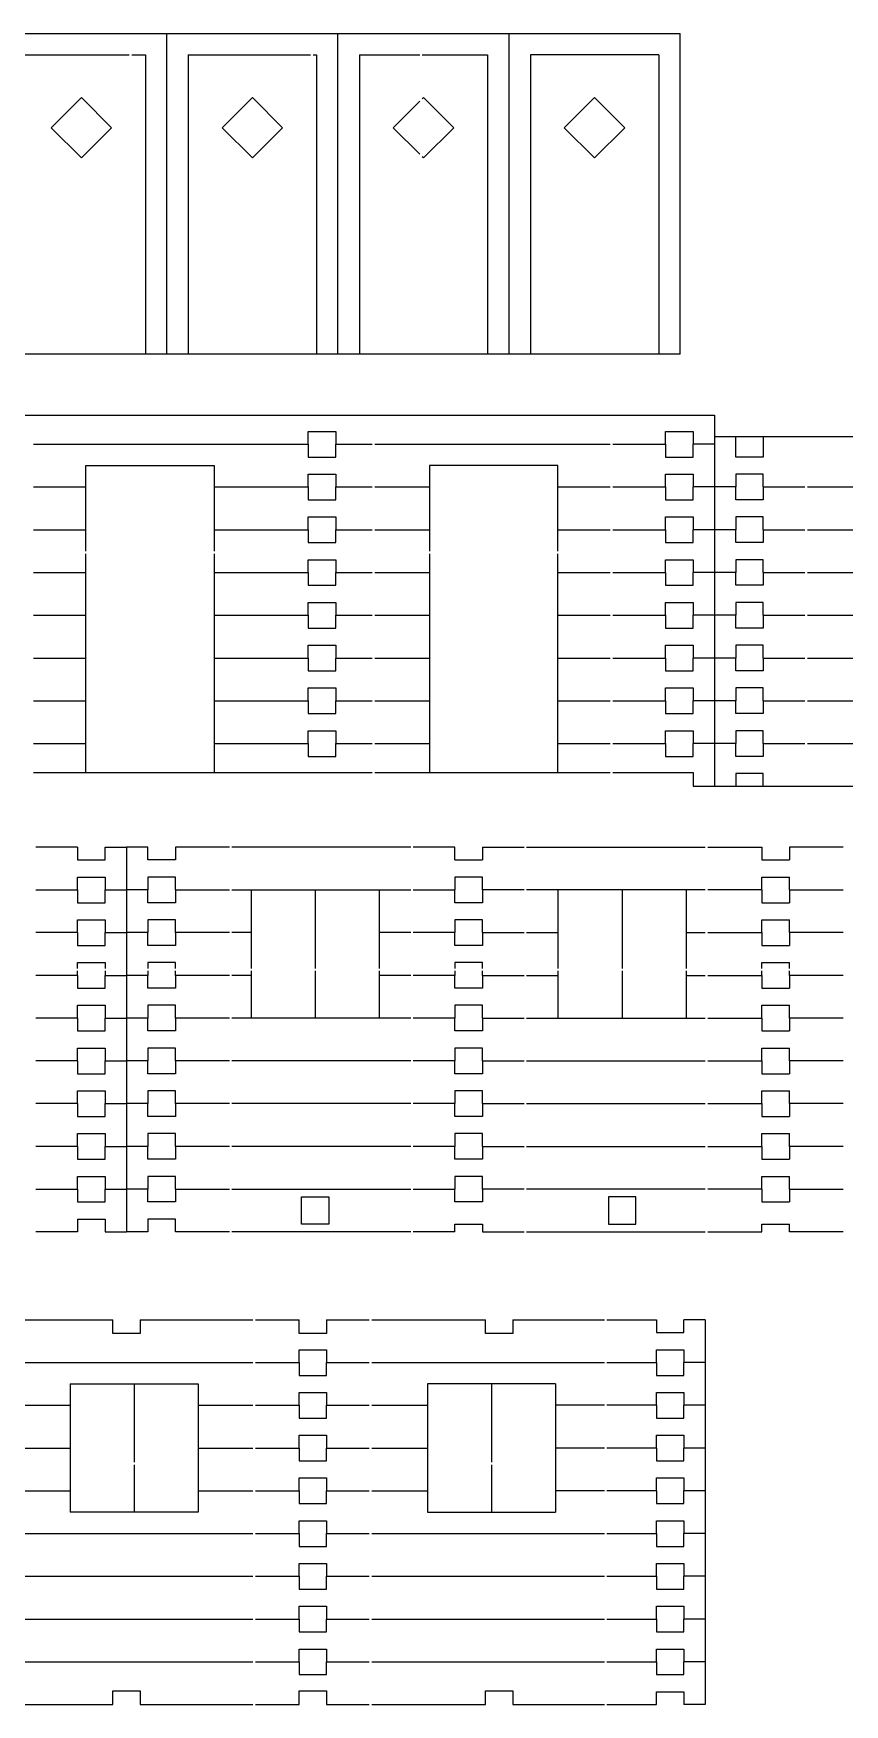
# Model space of a CAD drawing. Extents: x 65 to 444, y -9 to 186.
# Drawn here: x 170.4 to 265.2, y -9.1 to 186.3 of the extents above; entities that cross this region are included whole.
import ezdxf

# ---------------------------------------------------------------- set-up
doc = ezdxf.new("R2010")
doc.units = 0
doc.layers.get('0').update_dxf_attribs({"linetype": 'CONTINUOUS'})

msp = doc.modelspace()

# ---------------------------------------------------------------- linework, layer by layer
for p, q in [((66.01, 186.27), (246.01, 186.27)), ((186.01, 148.77), (186.01, 186.27)), ((206.01, 148.77), (206.01, 186.27)), ((226.01, 148.77), (226.01, 186.27)), ((246.01, 148.77), (246.01, 186.27)), ((168.51, 183.77), (181.59, 183.77)), ((181.89, 183.77), (183.51, 183.77)), ((183.51, 183.77), (183.51, 148.77)), ((188.51, 183.77), (188.51, 148.77)), ((188.51, 183.77), (202.79, 183.77)), ((203.09, 183.77), (203.51, 183.77)), ((203.51, 183.77), (203.51, 148.77)), ((208.51, 183.77), (215.57, 183.77)), ((208.51, 183.77), (208.51, 148.77)), ((215.87, 183.77), (223.51, 183.77)), ((223.51, 183.77), (223.51, 148.77)), ((228.51, 183.77), (228.51, 148.77)), ((243.51, 183.77), (228.51, 183.77)), ((243.51, 183.77), (243.51, 148.77)), ((172.47, 175.23), (176.01, 178.77)), ((176.01, 178.77), (179.54, 175.23)), ((192.47, 175.23), (196.01, 178.77)), ((196.01, 178.77), (199.54, 175.23)), ((212.47, 175.23), (215.57, 178.33)), ((215.87, 178.63), (216.01, 178.77)), ((216.01, 178.77), (219.54, 175.23)), ((236.01, 178.77), (232.47, 175.23)), ((239.54, 175.23), (236.01, 178.77)), ((176.01, 171.7), (172.47, 175.23)), ((179.54, 175.23), (176.01, 171.7)), ((196.01, 171.7), (192.47, 175.23)), ((199.54, 175.23), (196.01, 171.7)), ((215.57, 172.13), (212.47, 175.23)), ((219.54, 175.23), (216.01, 171.7)), ((232.47, 175.23), (236.01, 171.7)), ((236.01, 171.7), (239.54, 175.23)), ((216.01, 171.7), (215.87, 171.83)), ((246.01, 148.77), (166.01, 148.77)), ((66.46, 141.63), (250.02, 141.63)), ((250.02, 141.63), (250.02, 98.23)), ((202.52, 138.23), (202.52, 139.73)), ((202.52, 139.73), (205.74, 139.73)), ((205.74, 139.73), (205.74, 138.23)), ((244.3, 138.23), (244.3, 139.73)), ((244.3, 139.73), (247.52, 139.73)), ((247.52, 139.73), (247.52, 138.23)), ((250.02, 139.13), (330.02, 139.13)), ((252.52, 136.73), (252.52, 139.13)), ((255.74, 139.13), (255.74, 136.73)), ((170.4, 138.23), (202.52, 138.23)), ((202.52, 138.23), (202.52, 136.73)), ((205.74, 136.73), (205.74, 138.23)), ((205.74, 138.23), (210.02, 138.23)), ((210.32, 138.23), (237.83, 138.23)), ((238.13, 138.23), (244.3, 138.23)), ((244.3, 138.23), (244.3, 136.73)), ((247.52, 136.73), (247.52, 138.23)), ((250.02, 138.23), (247.52, 138.23)), ((176.54, 135.73), (191.54, 135.73)), ((176.54, 125.72), (176.54, 135.73)), ((191.54, 135.73), (191.54, 125.72)), ((202.52, 136.73), (205.74, 136.73)), ((231.71, 135.73), (216.71, 135.73)), ((216.71, 135.73), (216.71, 125.72)), ((231.71, 125.72), (231.71, 135.73)), ((244.3, 136.73), (247.52, 136.73)), ((255.74, 136.73), (252.52, 136.73)), ((170.4, 133.23), (176.54, 133.23)), ((191.54, 133.23), (202.52, 133.23)), ((202.52, 133.23), (202.52, 134.73)), ((202.52, 134.73), (205.74, 134.73)), ((202.52, 133.23), (202.52, 131.73)), ((205.74, 134.73), (205.74, 133.23)), ((205.74, 131.73), (205.74, 133.23)), ((205.74, 133.23), (210.02, 133.23)), ((210.32, 133.23), (216.71, 133.23)), ((231.71, 133.23), (237.83, 133.23)), ((238.13, 133.23), (244.3, 133.23)), ((244.3, 133.23), (244.3, 134.73)), ((244.3, 134.73), (247.52, 134.73)), ((244.3, 133.23), (244.3, 131.73)), ((247.52, 134.73), (247.52, 133.23)), ((247.52, 131.73), (247.52, 133.23)), ((250.02, 133.23), (247.52, 133.23)), ((252.52, 133.23), (250.02, 133.23)), ((255.74, 134.73), (252.52, 134.73)), ((252.52, 134.73), (252.52, 133.23)), ((252.52, 131.73), (252.52, 133.23)), ((255.74, 133.23), (255.74, 134.73)), ((255.74, 133.23), (255.74, 131.73)), ((255.74, 133.23), (260.61, 133.23)), ((260.91, 133.23), (281.81, 133.23)), ((202.52, 131.73), (205.74, 131.73)), ((244.3, 131.73), (247.52, 131.73)), ((255.74, 131.73), (252.52, 131.73)), ((202.52, 128.23), (202.52, 129.73)), ((202.52, 129.73), (205.74, 129.73)), ((205.74, 129.73), (205.74, 128.23)), ((244.3, 128.23), (244.3, 129.73)), ((244.3, 129.73), (247.52, 129.73)), ((247.52, 129.73), (247.52, 128.23)), ((255.74, 129.73), (252.52, 129.73)), ((252.52, 129.73), (252.52, 128.23)), ((255.74, 128.23), (255.74, 129.73)), ((170.4, 128.23), (176.54, 128.23)), ((191.54, 128.23), (202.52, 128.23)), ((202.52, 128.23), (202.52, 126.73)), ((205.74, 126.73), (205.74, 128.23)), ((205.74, 128.23), (210.02, 128.23)), ((210.32, 128.23), (216.71, 128.23)), ((231.71, 128.23), (237.83, 128.23)), ((238.13, 128.23), (244.3, 128.23)), ((244.3, 128.23), (244.3, 126.73)), ((247.52, 126.73), (247.52, 128.23)), ((250.02, 128.23), (247.52, 128.23)), ((252.52, 128.23), (250.02, 128.23)), ((252.52, 126.73), (252.52, 128.23)), ((255.74, 128.23), (255.74, 126.73)), ((255.74, 128.23), (260.61, 128.23)), ((260.91, 128.23), (281.81, 128.23)), ((176.54, 99.83), (176.54, 125.42)), ((191.54, 125.42), (191.54, 99.83)), ((202.52, 126.73), (205.74, 126.73)), ((216.71, 125.42), (216.71, 99.83)), ((231.71, 99.83), (231.71, 125.42)), ((244.3, 126.73), (247.52, 126.73)), ((255.74, 126.73), (252.52, 126.73)), ((170.4, 123.23), (176.54, 123.23)), ((191.54, 123.23), (202.52, 123.23)), ((202.52, 123.23), (202.52, 124.73)), ((202.52, 124.73), (205.74, 124.73)), ((202.52, 123.23), (202.52, 121.73)), ((205.74, 124.73), (205.74, 123.23)), ((205.74, 121.73), (205.74, 123.23)), ((205.74, 123.23), (210.02, 123.23)), ((210.32, 123.23), (216.71, 123.23)), ((231.71, 123.23), (237.83, 123.23)), ((238.13, 123.23), (244.3, 123.23)), ((244.3, 123.23), (244.3, 124.73)), ((244.3, 124.73), (247.52, 124.73)), ((244.3, 123.23), (244.3, 121.73)), ((247.52, 124.73), (247.52, 123.23)), ((247.52, 121.73), (247.52, 123.23)), ((250.02, 123.23), (247.52, 123.23)), ((252.52, 123.23), (250.02, 123.23)), ((255.74, 124.73), (252.52, 124.73)), ((252.52, 124.73), (252.52, 123.23)), ((252.52, 121.73), (252.52, 123.23)), ((255.74, 123.23), (255.74, 124.73)), ((255.74, 123.23), (255.74, 121.73)), ((255.74, 123.23), (260.61, 123.23)), ((260.91, 123.23), (281.81, 123.23)), ((202.52, 121.73), (205.74, 121.73)), ((244.3, 121.73), (247.52, 121.73)), ((255.74, 121.73), (252.52, 121.73)), ((202.52, 118.23), (202.52, 119.73)), ((202.52, 119.73), (205.74, 119.73)), ((205.74, 119.73), (205.74, 118.23)), ((244.3, 118.23), (244.3, 119.73)), ((244.3, 119.73), (247.52, 119.73)), ((247.52, 119.73), (247.52, 118.23)), ((255.74, 119.73), (252.52, 119.73)), ((252.52, 119.73), (252.52, 118.23)), ((255.74, 118.23), (255.74, 119.73)), ((170.4, 118.23), (176.54, 118.23)), ((191.54, 118.23), (202.52, 118.23)), ((202.52, 118.23), (202.52, 116.73)), ((205.74, 116.73), (205.74, 118.23)), ((205.74, 118.23), (210.02, 118.23)), ((210.32, 118.23), (216.71, 118.23)), ((231.71, 118.23), (237.83, 118.23)), ((238.13, 118.23), (244.3, 118.23)), ((244.3, 118.23), (244.3, 116.73)), ((247.52, 116.73), (247.52, 118.23)), ((250.02, 118.23), (247.52, 118.23)), ((252.52, 118.23), (250.02, 118.23)), ((252.52, 116.73), (252.52, 118.23)), ((255.74, 118.23), (255.74, 116.73)), ((255.74, 118.23), (260.61, 118.23)), ((260.91, 118.23), (281.81, 118.23)), ((202.52, 116.73), (205.74, 116.73)), ((244.3, 116.73), (247.52, 116.73)), ((255.74, 116.73), (252.52, 116.73)), ((202.52, 113.23), (202.52, 114.73)), ((202.52, 114.73), (205.74, 114.73)), ((205.74, 114.73), (205.74, 113.23)), ((244.3, 113.23), (244.3, 114.73)), ((244.3, 114.73), (247.52, 114.73)), ((247.52, 114.73), (247.52, 113.23)), ((255.74, 114.73), (252.52, 114.73)), ((252.52, 114.73), (252.52, 113.23)), ((255.74, 113.23), (255.74, 114.73)), ((170.4, 113.23), (176.54, 113.23)), ((191.54, 113.23), (202.52, 113.23)), ((202.52, 113.23), (202.52, 111.73)), ((202.52, 111.73), (205.74, 111.73)), ((205.74, 111.73), (205.74, 113.23)), ((205.74, 113.23), (210.02, 113.23)), ((210.32, 113.23), (216.71, 113.23)), ((231.71, 113.23), (237.83, 113.23)), ((238.13, 113.23), (244.3, 113.23)), ((244.3, 113.23), (244.3, 111.73)), ((244.3, 111.73), (247.52, 111.73)), ((247.52, 111.73), (247.52, 113.23)), ((250.02, 113.23), (247.52, 113.23)), ((252.52, 113.23), (250.02, 113.23)), ((252.52, 111.73), (252.52, 113.23)), ((255.74, 111.73), (252.52, 111.73)), ((255.74, 113.23), (255.74, 111.73)), ((255.74, 113.23), (260.61, 113.23)), ((260.91, 113.23), (281.81, 113.23)), ((202.52, 108.23), (202.52, 109.73)), ((202.52, 109.73), (205.74, 109.73)), ((205.74, 109.73), (205.74, 108.23)), ((244.3, 108.23), (244.3, 109.73)), ((244.3, 109.73), (247.52, 109.73)), ((247.52, 109.73), (247.52, 108.23)), ((255.74, 109.73), (252.52, 109.73)), ((252.52, 109.73), (252.52, 108.23)), ((255.74, 108.23), (255.74, 109.73)), ((170.4, 108.23), (176.54, 108.23)), ((191.54, 108.23), (202.52, 108.23)), ((202.52, 108.23), (202.52, 106.73)), ((205.74, 106.73), (205.74, 108.23)), ((205.74, 108.23), (210.02, 108.23)), ((210.32, 108.23), (216.71, 108.23)), ((231.71, 108.23), (237.83, 108.23)), ((238.13, 108.23), (244.3, 108.23)), ((244.3, 108.23), (244.3, 106.73)), ((247.52, 106.73), (247.52, 108.23)), ((250.02, 108.23), (247.52, 108.23)), ((252.52, 108.23), (250.02, 108.23)), ((252.52, 106.73), (252.52, 108.23)), ((255.74, 108.23), (255.74, 106.73)), ((255.74, 108.23), (260.61, 108.23)), ((260.91, 108.23), (281.81, 108.23)), ((202.52, 106.73), (205.74, 106.73)), ((244.3, 106.73), (247.52, 106.73)), ((255.74, 106.73), (252.52, 106.73)), ((202.52, 103.23), (202.52, 104.73)), ((202.52, 104.73), (205.74, 104.73)), ((205.74, 104.73), (205.74, 103.23)), ((244.3, 103.23), (244.3, 104.73)), ((244.3, 104.73), (247.52, 104.73)), ((247.52, 104.73), (247.52, 103.23)), ((255.74, 104.73), (252.52, 104.73)), ((252.52, 104.73), (252.52, 103.23)), ((255.74, 103.23), (255.74, 104.73)), ((170.4, 103.23), (176.54, 103.23)), ((191.54, 103.23), (202.52, 103.23)), ((202.52, 103.23), (202.52, 101.73)), ((202.52, 101.73), (205.74, 101.73)), ((205.74, 101.73), (205.74, 103.23)), ((205.74, 103.23), (210.02, 103.23)), ((210.32, 103.23), (216.71, 103.23)), ((231.71, 103.23), (237.83, 103.23)), ((238.13, 103.23), (244.3, 103.23)), ((244.3, 103.23), (244.3, 101.73)), ((244.3, 101.73), (247.52, 101.73)), ((247.52, 101.73), (247.52, 103.23)), ((250.02, 103.23), (247.52, 103.23)), ((252.52, 103.23), (250.02, 103.23)), ((252.52, 101.73), (252.52, 103.23)), ((255.74, 101.73), (252.52, 101.73)), ((255.74, 103.23), (255.74, 101.73)), ((255.74, 103.23), (260.61, 103.23)), ((260.91, 103.23), (281.81, 103.23)), ((170.4, 99.83), (176.54, 99.83)), ((176.54, 99.83), (210.02, 99.83)), ((210.32, 99.83), (231.71, 99.83)), ((231.71, 99.83), (237.83, 99.83)), ((238.13, 99.83), (247.52, 99.83)), ((247.52, 99.83), (247.52, 98.23)), ((255.74, 99.73), (252.52, 99.73)), ((252.52, 99.73), (252.52, 98.23)), ((255.74, 98.23), (255.74, 99.73)), ((247.52, 98.23), (250.02, 98.23)), ((250.02, 98.23), (330.02, 98.23)), ((175.57, 91.12), (170.7, 91.12)), ((175.57, 91.12), (175.57, 89.62)), ((178.79, 89.62), (178.79, 91.12)), ((178.79, 91.12), (181.29, 91.12)), ((183.79, 91.12), (181.29, 91.12)), ((181.29, 91.12), (181.29, 46.12)), ((183.79, 89.62), (183.79, 91.12)), ((187.01, 91.12), (187.01, 89.62)), ((193.31, 91.12), (187.01, 91.12)), ((214.51, 91.12), (193.61, 91.12)), ((219.68, 91.12), (214.81, 91.12)), ((219.68, 89.62), (219.68, 91.12)), ((222.9, 91.12), (222.9, 89.62)), ((222.9, 91.12), (227.77, 91.12)), ((228.07, 91.12), (248.96, 91.12)), ((249.26, 91.12), (255.57, 91.12)), ((255.57, 91.12), (255.57, 89.62)), ((258.79, 91.12), (258.79, 89.62)), ((265.09, 91.12), (258.79, 91.12)), ((175.57, 89.62), (178.79, 89.62)), ((187.01, 89.62), (183.79, 89.62)), ((219.68, 89.62), (222.9, 89.62)), ((255.57, 89.62), (258.79, 89.62)), ((170.7, 86.12), (175.57, 86.12)), ((175.57, 86.12), (175.57, 87.62)), ((175.57, 87.62), (178.79, 87.62)), ((175.57, 86.12), (175.57, 84.62)), ((178.79, 87.62), (178.79, 86.12)), ((178.79, 84.62), (178.79, 86.12)), ((178.79, 86.12), (181.29, 86.12)), ((183.79, 86.12), (181.29, 86.12)), ((187.01, 87.62), (183.79, 87.62)), ((183.79, 87.62), (183.79, 86.12)), ((183.79, 84.62), (183.79, 86.12)), ((187.01, 86.12), (187.01, 87.62)), ((187.01, 86.12), (193.31, 86.12)), ((187.01, 86.12), (187.01, 84.62)), ((193.61, 86.12), (214.51, 86.12)), ((195.84, 86.12), (195.84, 76.94)), ((203.34, 86.12), (203.34, 76.94)), ((210.84, 86.12), (210.84, 76.94)), ((214.81, 86.12), (219.68, 86.12)), ((222.9, 87.62), (219.68, 87.62)), ((219.68, 87.62), (219.68, 86.12)), ((219.68, 84.62), (219.68, 86.12)), ((222.9, 86.12), (222.9, 87.62)), ((222.9, 86.12), (222.9, 84.62)), ((227.77, 86.12), (222.9, 86.12)), ((248.96, 86.12), (228.07, 86.12)), ((231.73, 86.12), (231.73, 76.94)), ((239.23, 86.12), (239.23, 76.94)), ((246.73, 86.12), (246.73, 76.94)), ((255.57, 86.12), (249.26, 86.12)), ((255.57, 86.12), (255.57, 87.62)), ((255.57, 87.62), (258.79, 87.62)), ((255.57, 86.12), (255.57, 84.62)), ((258.79, 86.12), (258.79, 87.62)), ((258.79, 86.12), (265.09, 86.12)), ((258.79, 86.12), (258.79, 84.62)), ((175.57, 84.62), (178.79, 84.62)), ((187.01, 84.62), (183.79, 84.62)), ((222.9, 84.62), (219.68, 84.62)), ((255.57, 84.62), (258.79, 84.62)), ((175.57, 81.12), (175.57, 82.62)), ((175.57, 82.62), (178.79, 82.62)), ((178.79, 82.62), (178.79, 81.12)), ((187.01, 82.62), (183.79, 82.62)), ((183.79, 82.62), (183.79, 81.12)), ((187.01, 81.12), (187.01, 82.62)), ((222.9, 82.62), (219.68, 82.62)), ((219.68, 82.62), (219.68, 81.12)), ((222.9, 81.12), (222.9, 82.62)), ((255.57, 81.12), (255.57, 82.62)), ((255.57, 82.62), (258.79, 82.62)), ((258.79, 81.12), (258.79, 82.62)), ((175.57, 81.12), (170.7, 81.12)), ((175.57, 81.12), (175.57, 79.62)), ((178.79, 79.62), (178.79, 81.12)), ((178.79, 81.12), (181.29, 81.12)), ((183.79, 81.12), (181.29, 81.12)), ((183.79, 79.62), (183.79, 81.12)), ((187.01, 81.12), (187.01, 79.62)), ((193.31, 81.12), (187.01, 81.12)), ((195.84, 81.12), (193.61, 81.12)), ((214.51, 81.12), (210.84, 81.12)), ((219.68, 81.12), (214.81, 81.12)), ((219.68, 79.62), (219.68, 81.12)), ((222.9, 81.12), (222.9, 79.62)), ((222.9, 81.12), (227.77, 81.12)), ((228.07, 81.12), (231.73, 81.12)), ((246.73, 81.12), (248.96, 81.12)), ((249.26, 81.12), (255.57, 81.12)), ((255.57, 81.12), (255.57, 79.62)), ((258.79, 81.12), (258.79, 79.62)), ((265.09, 81.12), (258.79, 81.12)), ((175.57, 79.62), (178.79, 79.62)), ((187.01, 79.62), (183.79, 79.62)), ((222.9, 79.62), (219.68, 79.62)), ((255.57, 79.62), (258.79, 79.62)), ((175.57, 76.94), (175.57, 77.62)), ((175.57, 77.62), (178.79, 77.62)), ((175.57, 76.12), (175.57, 76.64)), ((178.79, 77.62), (178.79, 76.94)), ((178.79, 76.64), (178.79, 76.12)), ((187.01, 77.62), (183.79, 77.62)), ((183.79, 77.62), (183.79, 76.94)), ((183.79, 76.64), (183.79, 76.12)), ((187.01, 76.94), (187.01, 77.62)), ((187.01, 76.12), (187.01, 76.64)), ((195.84, 76.64), (195.84, 71.12)), ((203.34, 76.64), (203.34, 71.12)), ((210.84, 76.64), (210.84, 71.12)), ((222.9, 77.62), (219.68, 77.62)), ((219.68, 77.62), (219.68, 76.94)), ((219.68, 76.64), (219.68, 76.12)), ((222.9, 76.94), (222.9, 77.62)), ((222.9, 76.12), (222.9, 76.64)), ((231.73, 76.64), (231.73, 71.12)), ((239.23, 76.64), (239.23, 71.12)), ((246.73, 76.64), (246.73, 71.12)), ((255.57, 77.62), (258.79, 77.62)), ((255.57, 76.94), (255.57, 77.62)), ((255.57, 76.12), (255.57, 76.64)), ((258.79, 76.94), (258.79, 77.62)), ((258.79, 76.12), (258.79, 76.64)), ((175.57, 76.12), (170.7, 76.12)), ((175.57, 76.12), (175.57, 74.62)), ((175.57, 74.62), (178.79, 74.62)), ((178.79, 74.62), (178.79, 76.12)), ((178.79, 76.12), (181.29, 76.12)), ((183.79, 76.12), (181.29, 76.12)), ((183.79, 74.62), (183.79, 76.12)), ((187.01, 74.62), (183.79, 74.62)), ((187.01, 76.12), (187.01, 74.62)), ((193.31, 76.12), (187.01, 76.12)), ((195.84, 76.12), (193.61, 76.12)), ((214.51, 76.12), (210.84, 76.12)), ((219.68, 76.12), (214.81, 76.12)), ((219.68, 74.62), (219.68, 76.12)), ((222.9, 74.62), (219.68, 74.62)), ((222.9, 76.12), (222.9, 74.62)), ((222.9, 76.12), (227.77, 76.12)), ((228.07, 76.12), (231.73, 76.12)), ((246.73, 76.12), (248.96, 76.12)), ((249.26, 76.12), (255.57, 76.12)), ((255.57, 76.12), (255.57, 74.62)), ((255.57, 74.62), (258.79, 74.62)), ((258.79, 76.12), (258.79, 74.62)), ((265.09, 76.12), (258.79, 76.12)), ((175.57, 71.12), (175.57, 72.62)), ((175.57, 72.62), (178.79, 72.62)), ((178.79, 72.62), (178.79, 71.12)), ((187.01, 72.62), (183.79, 72.62)), ((183.79, 72.62), (183.79, 71.12)), ((187.01, 71.12), (187.01, 72.62)), ((222.9, 72.62), (219.68, 72.62)), ((219.68, 72.62), (219.68, 71.12)), ((222.9, 71.12), (222.9, 72.62)), ((255.57, 71.12), (255.57, 72.62)), ((255.57, 72.62), (258.79, 72.62)), ((258.79, 71.12), (258.79, 72.62)), ((175.57, 71.12), (170.7, 71.12)), ((175.57, 71.12), (175.57, 69.62)), ((178.79, 69.62), (178.79, 71.12)), ((178.79, 71.12), (181.29, 71.12)), ((183.79, 71.12), (181.29, 71.12)), ((183.79, 69.62), (183.79, 71.12)), ((187.01, 71.12), (187.01, 69.62)), ((193.31, 71.12), (187.01, 71.12)), ((214.51, 71.12), (193.61, 71.12)), ((219.68, 71.12), (214.81, 71.12)), ((219.68, 69.62), (219.68, 71.12)), ((222.9, 71.12), (222.9, 69.62)), ((222.9, 71.12), (227.77, 71.12)), ((228.07, 71.12), (248.96, 71.12)), ((249.26, 71.12), (255.57, 71.12)), ((255.57, 71.12), (255.57, 69.62)), ((258.79, 71.12), (258.79, 69.62)), ((265.09, 71.12), (258.79, 71.12)), ((175.57, 69.62), (178.79, 69.62)), ((187.01, 69.62), (183.79, 69.62)), ((222.9, 69.62), (219.68, 69.62)), ((255.57, 69.62), (258.79, 69.62)), ((175.57, 66.12), (175.57, 67.62)), ((175.57, 67.62), (178.79, 67.62)), ((178.79, 67.62), (178.79, 66.12)), ((187.01, 67.62), (183.79, 67.62)), ((183.79, 67.62), (183.79, 66.12)), ((187.01, 66.12), (187.01, 67.62)), ((222.9, 67.62), (219.68, 67.62)), ((219.68, 67.62), (219.68, 66.12)), ((222.9, 66.12), (222.9, 67.62)), ((255.57, 66.12), (255.57, 67.62)), ((255.57, 67.62), (258.79, 67.62)), ((258.79, 66.12), (258.79, 67.62)), ((175.57, 66.12), (170.7, 66.12)), ((175.57, 66.12), (175.57, 64.62)), ((175.57, 64.62), (178.79, 64.62)), ((178.79, 64.62), (178.79, 66.12)), ((178.79, 66.12), (181.29, 66.12)), ((183.79, 66.12), (181.29, 66.12)), ((183.79, 64.62), (183.79, 66.12)), ((187.01, 64.62), (183.79, 64.62)), ((187.01, 66.12), (187.01, 64.62)), ((193.31, 66.12), (187.01, 66.12)), ((214.51, 66.12), (193.61, 66.12)), ((219.68, 66.12), (214.81, 66.12)), ((219.68, 64.62), (219.68, 66.12)), ((222.9, 64.62), (219.68, 64.62)), ((222.9, 66.12), (222.9, 64.62)), ((222.9, 66.12), (227.77, 66.12)), ((228.07, 66.12), (248.96, 66.12)), ((249.26, 66.12), (255.57, 66.12)), ((255.57, 66.12), (255.57, 64.62)), ((255.57, 64.62), (258.79, 64.62)), ((258.79, 66.12), (258.79, 64.62)), ((265.09, 66.12), (258.79, 66.12)), ((175.57, 61.12), (175.57, 62.62)), ((175.57, 62.62), (178.79, 62.62)), ((178.79, 62.62), (178.79, 61.12)), ((187.01, 62.62), (183.79, 62.62)), ((183.79, 62.62), (183.79, 61.12)), ((187.01, 61.12), (187.01, 62.62)), ((222.9, 62.62), (219.68, 62.62)), ((219.68, 62.62), (219.68, 61.12)), ((222.9, 61.12), (222.9, 62.62)), ((255.57, 61.12), (255.57, 62.62)), ((255.57, 62.62), (258.79, 62.62)), ((258.79, 61.12), (258.79, 62.62)), ((175.57, 61.12), (170.7, 61.12)), ((175.57, 61.12), (175.57, 59.62)), ((178.79, 59.62), (178.79, 61.12)), ((178.79, 61.12), (181.29, 61.12)), ((183.79, 61.12), (181.29, 61.12)), ((183.79, 59.62), (183.79, 61.12)), ((187.01, 61.12), (187.01, 59.62)), ((193.31, 61.12), (187.01, 61.12)), ((214.51, 61.12), (193.61, 61.12)), ((219.68, 61.12), (214.81, 61.12)), ((219.68, 59.62), (219.68, 61.12)), ((222.9, 61.12), (222.9, 59.62)), ((222.9, 61.12), (227.77, 61.12)), ((228.07, 61.12), (248.96, 61.12)), ((249.26, 61.12), (255.57, 61.12)), ((255.57, 61.12), (255.57, 59.62)), ((258.79, 61.12), (258.79, 59.62)), ((265.09, 61.12), (258.79, 61.12)), ((175.57, 59.62), (178.79, 59.62)), ((187.01, 59.62), (183.79, 59.62)), ((222.9, 59.62), (219.68, 59.62)), ((255.57, 59.62), (258.79, 59.62)), ((175.57, 56.12), (175.57, 57.62)), ((175.57, 57.62), (178.79, 57.62)), ((178.79, 57.62), (178.79, 56.12)), ((187.01, 57.62), (183.79, 57.62)), ((183.79, 57.62), (183.79, 56.12)), ((187.01, 56.12), (187.01, 57.62)), ((222.9, 57.62), (219.68, 57.62)), ((219.68, 57.62), (219.68, 56.12)), ((222.9, 56.12), (222.9, 57.62)), ((255.57, 56.12), (255.57, 57.62)), ((255.57, 57.62), (258.79, 57.62)), ((258.79, 56.12), (258.79, 57.62)), ((175.57, 56.12), (170.7, 56.12)), ((175.57, 56.12), (175.57, 54.62)), ((178.79, 54.62), (178.79, 56.12)), ((178.79, 56.12), (181.29, 56.12)), ((183.79, 56.12), (181.29, 56.12)), ((183.79, 54.62), (183.79, 56.12)), ((187.01, 56.12), (187.01, 54.62)), ((193.31, 56.12), (187.01, 56.12)), ((214.51, 56.12), (193.61, 56.12)), ((219.68, 56.12), (214.81, 56.12)), ((219.68, 54.62), (219.68, 56.12)), ((222.9, 56.12), (222.9, 54.62)), ((222.9, 56.12), (227.77, 56.12)), ((228.07, 56.12), (248.96, 56.12)), ((249.26, 56.12), (255.57, 56.12)), ((255.57, 56.12), (255.57, 54.62)), ((258.79, 56.12), (258.79, 54.62)), ((265.09, 56.12), (258.79, 56.12)), ((175.57, 54.62), (178.79, 54.62)), ((187.01, 54.62), (183.79, 54.62)), ((222.9, 54.62), (219.68, 54.62)), ((255.57, 54.62), (258.79, 54.62)), ((170.7, 51.12), (175.57, 51.12)), ((175.57, 51.12), (175.57, 52.62)), ((175.57, 52.62), (178.79, 52.62)), ((175.57, 51.12), (175.57, 49.62)), ((178.79, 52.62), (178.79, 51.12)), ((178.79, 51.12), (181.29, 51.12)), ((178.79, 49.62), (178.79, 51.12)), ((183.79, 51.12), (181.29, 51.12)), ((187.01, 52.62), (183.79, 52.62)), ((183.79, 52.62), (183.79, 51.12)), ((183.79, 49.62), (183.79, 51.12)), ((187.01, 51.12), (187.01, 52.62)), ((187.01, 51.12), (193.31, 51.12)), ((187.01, 51.12), (187.01, 49.62)), ((193.61, 51.12), (214.51, 51.12)), ((214.81, 51.12), (219.68, 51.12)), ((222.9, 52.62), (219.68, 52.62)), ((219.68, 52.62), (219.68, 51.12)), ((219.68, 49.62), (219.68, 51.12)), ((222.9, 51.12), (222.9, 52.62)), ((222.9, 51.12), (222.9, 49.62)), ((227.77, 51.12), (222.9, 51.12)), ((248.96, 51.12), (228.07, 51.12)), ((255.57, 51.12), (249.26, 51.12)), ((255.57, 51.12), (255.57, 52.62)), ((255.57, 52.62), (258.79, 52.62)), ((255.57, 51.12), (255.57, 49.62)), ((258.79, 51.12), (258.79, 52.62)), ((258.79, 51.12), (265.09, 51.12)), ((258.79, 51.12), (258.79, 49.62)), ((175.57, 49.62), (178.79, 49.62)), ((187.01, 49.62), (183.79, 49.62)), ((201.74, 50.22), (204.94, 50.22)), ((201.74, 47.02), (201.74, 50.22)), ((204.94, 50.22), (204.94, 47.02)), ((222.9, 49.62), (219.68, 49.62)), ((240.83, 50.22), (237.63, 50.22)), ((237.63, 50.22), (237.63, 47.02)), ((240.83, 47.02), (240.83, 50.22)), ((255.57, 49.62), (258.79, 49.62)), ((175.57, 47.62), (178.79, 47.62)), ((175.57, 47.62), (175.57, 46.12)), ((178.79, 47.62), (178.79, 46.12)), ((187.01, 47.62), (183.79, 47.62)), ((183.79, 47.62), (183.79, 46.12)), ((187.01, 46.12), (187.01, 47.62)), ((204.94, 47.02), (201.74, 47.02)), ((219.68, 46.12), (219.68, 47.02)), ((219.68, 47.02), (222.9, 47.02)), ((222.9, 47.02), (222.9, 46.12)), ((237.63, 47.02), (240.83, 47.02)), ((255.57, 46.12), (255.57, 47.02)), ((255.57, 47.02), (258.79, 47.02)), ((258.79, 46.12), (258.79, 47.02)), ((175.57, 46.12), (170.7, 46.12)), ((178.79, 46.12), (181.29, 46.12)), ((183.79, 46.12), (181.29, 46.12)), ((193.31, 46.12), (187.01, 46.12)), ((214.51, 46.12), (193.61, 46.12)), ((219.68, 46.12), (214.81, 46.12)), ((222.9, 46.12), (227.77, 46.12)), ((228.07, 46.12), (248.96, 46.12)), ((249.26, 46.12), (255.57, 46.12)), ((265.09, 46.12), (258.79, 46.12)), ((168.85, 35.85), (179.68, 35.85)), ((179.68, 34.25), (179.68, 35.85)), ((182.88, 35.85), (182.88, 34.25)), ((182.88, 35.85), (196.06, 35.85)), ((196.36, 35.85), (201.47, 35.85)), ((201.47, 34.25), (201.47, 35.85)), ((204.67, 35.85), (204.67, 34.25)), ((204.67, 35.85), (209.67, 35.85)), ((209.97, 35.85), (223.26, 35.85)), ((223.26, 34.25), (223.26, 35.85)), ((226.46, 35.85), (226.46, 34.25)), ((226.46, 35.85), (237.16, 35.85)), ((237.46, 35.85), (243.24, 35.85)), ((243.24, 35.85), (243.24, 34.35)), ((246.46, 34.35), (246.46, 35.85)), ((248.96, 35.85), (246.46, 35.85)), ((248.96, 35.85), (248.96, -9.15)), ((182.88, 34.25), (179.68, 34.25)), ((204.67, 34.25), (201.47, 34.25)), ((226.46, 34.25), (223.26, 34.25)), ((243.24, 34.35), (246.46, 34.35)), ((201.46, 30.85), (201.46, 32.35)), ((201.46, 32.35), (204.68, 32.35)), ((204.68, 32.35), (204.68, 30.85)), ((243.24, 30.85), (243.24, 32.35)), ((243.24, 32.35), (246.46, 32.35)), ((246.46, 32.35), (246.46, 30.85)), ((168.85, 30.85), (196.06, 30.85)), ((196.36, 30.85), (201.46, 30.85)), ((201.46, 30.85), (201.46, 29.35)), ((201.46, 29.35), (204.68, 29.35)), ((204.68, 29.35), (204.68, 30.85)), ((204.68, 30.85), (209.67, 30.85)), ((209.97, 30.85), (237.16, 30.85)), ((237.46, 30.85), (243.24, 30.85)), ((243.24, 30.85), (243.24, 29.35)), ((243.24, 29.35), (246.46, 29.35)), ((246.46, 29.35), (246.46, 30.85)), ((248.96, 30.85), (246.46, 30.85)), ((174.68, 28.35), (189.68, 28.35)), ((174.68, 28.35), (174.68, 13.35)), ((182.18, 28.35), (182.18, 19.18)), ((189.68, 28.35), (189.68, 13.35)), ((231.46, 28.35), (216.46, 28.35)), ((216.46, 28.35), (216.46, 13.35)), ((223.96, 28.35), (223.96, 19.18)), ((231.46, 28.35), (231.46, 13.35)), ((168.85, 25.85), (174.68, 25.85)), ((189.68, 25.85), (196.06, 25.85)), ((196.36, 25.85), (201.46, 25.85)), ((201.46, 25.85), (201.46, 27.35)), ((201.46, 27.35), (204.68, 27.35)), ((201.46, 25.85), (201.46, 24.35)), ((204.68, 27.35), (204.68, 25.85)), ((204.68, 24.35), (204.68, 25.85)), ((204.68, 25.85), (209.67, 25.85)), ((209.97, 25.85), (216.46, 25.85)), ((237.16, 25.85), (231.46, 25.85)), ((243.24, 25.85), (237.46, 25.85)), ((243.24, 25.85), (243.24, 27.35)), ((243.24, 27.35), (246.46, 27.35)), ((243.24, 25.85), (243.24, 24.35)), ((246.46, 27.35), (246.46, 25.85)), ((246.46, 24.35), (246.46, 25.85)), ((248.96, 25.85), (246.46, 25.85)), ((201.46, 24.35), (204.68, 24.35)), ((243.24, 24.35), (246.46, 24.35)), ((201.46, 20.85), (201.46, 22.35)), ((201.46, 22.35), (204.68, 22.35)), ((204.68, 22.35), (204.68, 20.85)), ((243.24, 20.85), (243.24, 22.35)), ((243.24, 22.35), (246.46, 22.35)), ((246.46, 22.35), (246.46, 20.85)), ((168.85, 20.85), (174.68, 20.85)), ((189.68, 20.85), (196.06, 20.85)), ((196.36, 20.85), (201.46, 20.85)), ((201.46, 20.85), (201.46, 19.35)), ((204.68, 19.35), (204.68, 20.85)), ((204.68, 20.85), (209.67, 20.85)), ((209.97, 20.85), (216.46, 20.85)), ((237.16, 20.85), (231.46, 20.85)), ((243.24, 20.85), (237.46, 20.85)), ((243.24, 20.85), (243.24, 19.35)), ((246.46, 19.35), (246.46, 20.85)), ((248.96, 20.85), (246.46, 20.85)), ((182.18, 18.88), (182.18, 13.35)), ((201.46, 19.35), (204.68, 19.35)), ((223.96, 18.88), (223.96, 13.35)), ((243.24, 19.35), (246.46, 19.35)), ((168.85, 15.85), (174.68, 15.85)), ((189.68, 15.85), (196.06, 15.85)), ((196.36, 15.85), (201.46, 15.85)), ((201.46, 15.85), (201.46, 17.35)), ((201.46, 17.35), (204.68, 17.35)), ((201.46, 15.85), (201.46, 14.35)), ((204.68, 17.35), (204.68, 15.85)), ((204.68, 14.35), (204.68, 15.85)), ((204.68, 15.85), (209.67, 15.85)), ((209.97, 15.85), (216.46, 15.85)), ((237.16, 15.85), (231.46, 15.85)), ((243.24, 15.85), (237.46, 15.85)), ((243.24, 15.85), (243.24, 17.35)), ((243.24, 17.35), (246.46, 17.35)), ((243.24, 15.85), (243.24, 14.35)), ((246.46, 17.35), (246.46, 15.85)), ((246.46, 14.35), (246.46, 15.85)), ((248.96, 15.85), (246.46, 15.85)), ((201.46, 14.35), (204.68, 14.35)), ((243.24, 14.35), (246.46, 14.35)), ((189.68, 13.35), (174.68, 13.35)), ((201.46, 10.85), (201.46, 12.35)), ((201.46, 12.35), (204.68, 12.35)), ((204.68, 12.35), (204.68, 10.85)), ((216.46, 13.35), (231.46, 13.35)), ((243.24, 10.85), (243.24, 12.35)), ((243.24, 12.35), (246.46, 12.35)), ((246.46, 12.35), (246.46, 10.85)), ((168.85, 10.85), (196.06, 10.85)), ((196.36, 10.85), (201.46, 10.85)), ((201.46, 10.85), (201.46, 9.35)), ((204.68, 9.35), (204.68, 10.85)), ((204.68, 10.85), (209.67, 10.85)), ((209.97, 10.85), (237.16, 10.85)), ((237.46, 10.85), (243.24, 10.85)), ((243.24, 10.85), (243.24, 9.35)), ((246.46, 9.35), (246.46, 10.85)), ((248.96, 10.85), (246.46, 10.85)), ((201.46, 9.35), (204.68, 9.35)), ((243.24, 9.35), (246.46, 9.35)), ((201.46, 5.85), (201.46, 7.35)), ((201.46, 7.35), (204.68, 7.35)), ((204.68, 7.35), (204.68, 5.85)), ((243.24, 5.85), (243.24, 7.35)), ((243.24, 7.35), (246.46, 7.35)), ((246.46, 7.35), (246.46, 5.85)), ((168.85, 5.85), (196.06, 5.85)), ((196.36, 5.85), (201.46, 5.85)), ((201.46, 5.85), (201.46, 4.35)), ((201.46, 4.35), (204.68, 4.35)), ((204.68, 4.35), (204.68, 5.85)), ((204.68, 5.85), (209.67, 5.85)), ((209.97, 5.85), (237.16, 5.85)), ((237.46, 5.85), (243.24, 5.85)), ((243.24, 5.85), (243.24, 4.35)), ((243.24, 4.35), (246.46, 4.35)), ((246.46, 4.35), (246.46, 5.85)), ((248.96, 5.85), (246.46, 5.85)), ((201.46, 0.85), (201.46, 2.35)), ((201.46, 2.35), (204.68, 2.35)), ((204.68, 2.35), (204.68, 0.85)), ((243.24, 0.85), (243.24, 2.35)), ((243.24, 2.35), (246.46, 2.35)), ((246.46, 2.35), (246.46, 0.85)), ((168.85, 0.85), (196.06, 0.85)), ((196.36, 0.85), (201.46, 0.85)), ((201.46, 0.85), (201.46, -0.65)), ((204.68, -0.65), (204.68, 0.85)), ((204.68, 0.85), (209.67, 0.85)), ((209.97, 0.85), (237.16, 0.85)), ((237.46, 0.85), (243.24, 0.85)), ((243.24, 0.85), (243.24, -0.65)), ((246.46, -0.65), (246.46, 0.85)), ((248.96, 0.85), (246.46, 0.85)), ((201.46, -0.65), (204.68, -0.65)), ((243.24, -0.65), (246.46, -0.65)), ((201.46, -4.15), (201.46, -2.65)), ((201.46, -2.65), (204.68, -2.65)), ((204.68, -2.65), (204.68, -4.15)), ((243.24, -4.15), (243.24, -2.65)), ((243.24, -2.65), (246.46, -2.65)), ((246.46, -2.65), (246.46, -4.15)), ((168.85, -4.15), (196.06, -4.15)), ((196.36, -4.15), (201.46, -4.15)), ((201.46, -4.15), (201.46, -5.65)), ((201.46, -5.65), (204.68, -5.65)), ((204.68, -5.65), (204.68, -4.15)), ((204.68, -4.15), (209.67, -4.15)), ((209.97, -4.15), (237.16, -4.15)), ((237.46, -4.15), (243.24, -4.15)), ((243.24, -4.15), (243.24, -5.65)), ((243.24, -5.65), (246.46, -5.65)), ((246.46, -5.65), (246.46, -4.15)), ((248.96, -4.15), (246.46, -4.15)), ((179.68, -7.55), (182.88, -7.55)), ((179.68, -9.15), (179.68, -7.55)), ((182.88, -7.55), (182.88, -9.15)), ((201.47, -7.55), (204.67, -7.55)), ((201.47, -9.15), (201.47, -7.55)), ((204.67, -7.55), (204.67, -9.15)), ((223.26, -7.55), (226.46, -7.55)), ((223.26, -9.15), (223.26, -7.55)), ((226.46, -7.55), (226.46, -9.15)), ((243.24, -9.15), (243.24, -7.65)), ((243.24, -7.65), (246.46, -7.65)), ((246.46, -7.65), (246.46, -9.15)), ((168.85, -9.15), (179.68, -9.15)), ((182.88, -9.15), (196.06, -9.15)), ((196.36, -9.15), (201.47, -9.15)), ((204.67, -9.15), (209.67, -9.15)), ((209.97, -9.15), (223.26, -9.15)), ((226.46, -9.15), (237.16, -9.15)), ((237.46, -9.15), (243.24, -9.15)), ((248.96, -9.15), (246.46, -9.15))]:
    msp.add_line(p, q)

doc.saveas('drawing.dxf')
